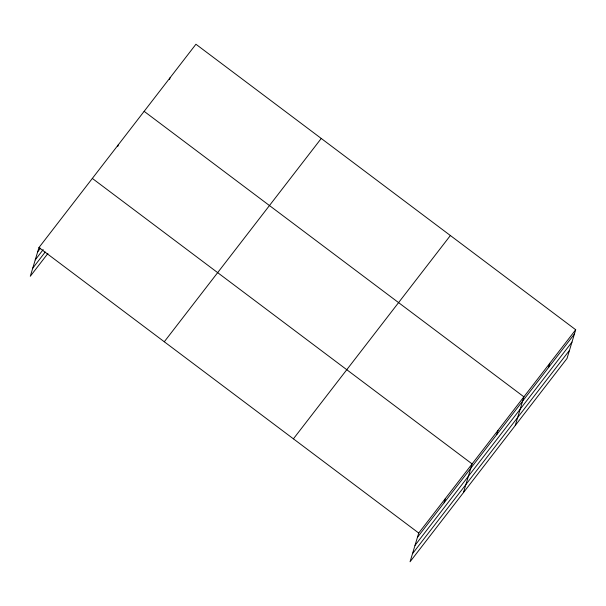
<?xml version="1.0" encoding="UTF-8"?>
<svg xmlns="http://www.w3.org/2000/svg" width="606" height="606" viewBox="0 0 606 606"><rect width="100%" height="100%" fill="white"/><g stroke="black" fill="none" stroke-linecap="round" stroke-linejoin="round"><path stroke-width="0.91" d="M575.7 329.74L418.731 533.045L410.065 561.754L567.034 358.449L575.7 329.74L195.935 44.246L38.966 247.551L30.3 276.26L47.904 253.467M117.715 146.599L118.238 144.879M169.521 79.507L170.036 77.788M444.115 502.783L445.418 498.488M463.431 492.633L472.097 463.923L92.339 178.429M496.7 434.669L498.003 430.374M515.229 425.541L523.902 396.832L144.137 111.337M548.506 367.577L549.801 363.282M37.67 251.846L40.511 248.172M35.239 259.906L43.185 249.611M32.732 268.208L45.223 252.028M164.287 341.769L321.256 138.456M293.41 438.835L450.379 235.522M417.436 537.34L574.405 334.035M415.004 545.4L571.973 342.087M412.497 553.702L569.466 350.389M38.966 247.551L418.731 533.045"/></g></svg>
